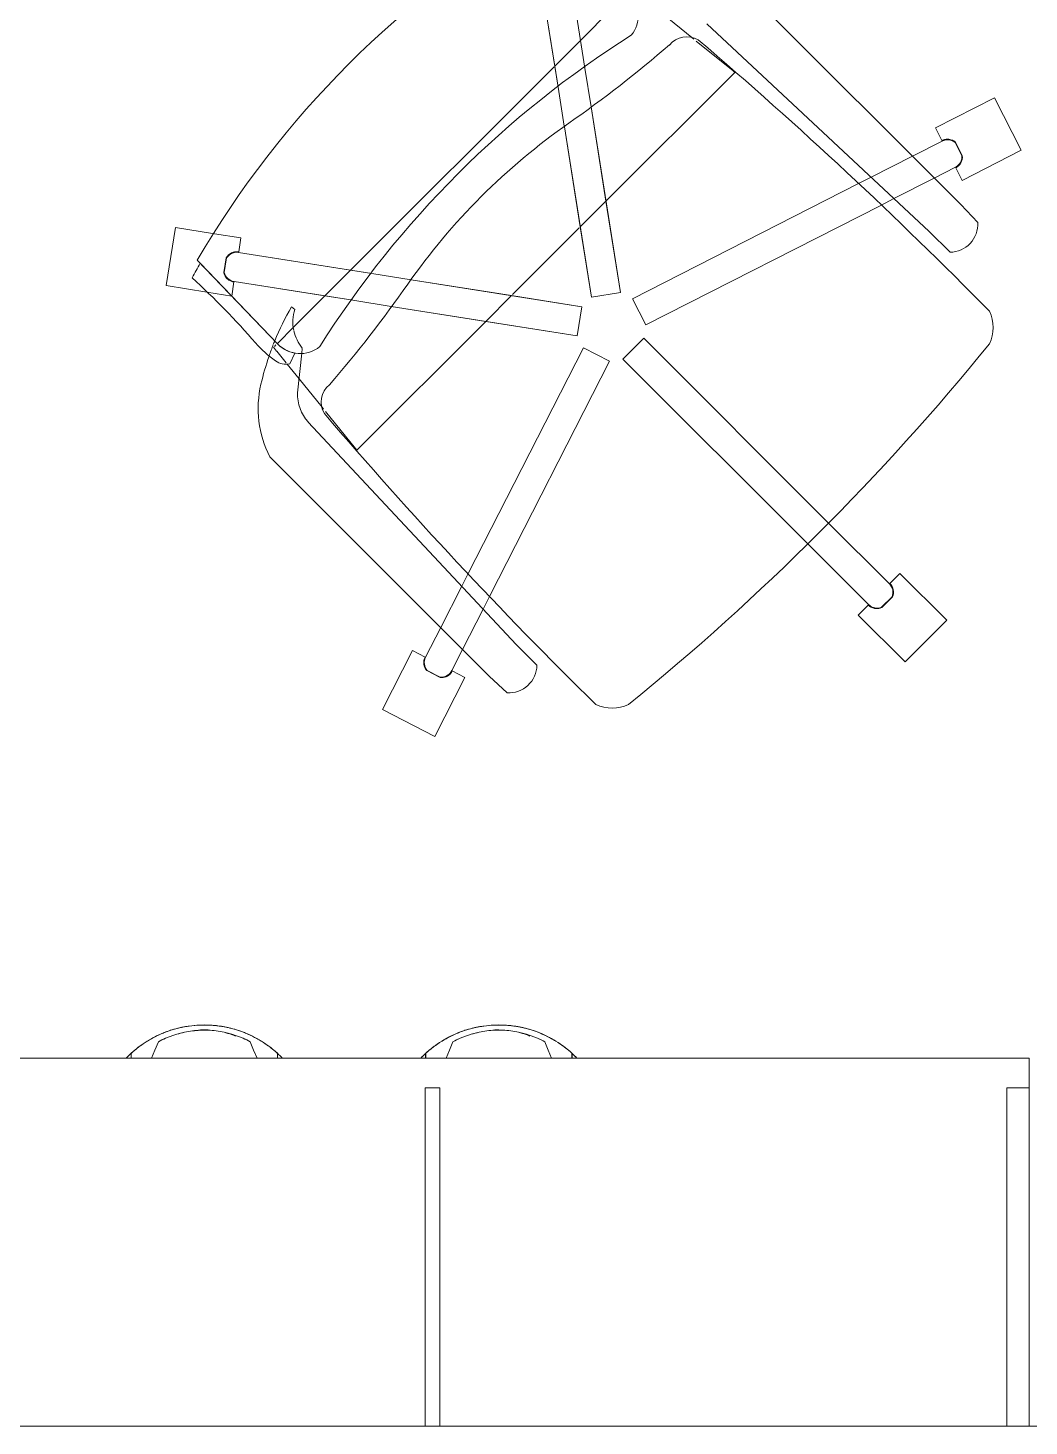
# Model space of a CAD drawing. Header units: inches. Extents: x 385 to 2249, y -1773 to -36.
# Drawn here: x 434.65 to 468.64, y -693.27 to -645.78 of the extents above; entities that cross this region are included whole.
import ezdxf

# ---------------------------------------------------------------- set-up
doc = ezdxf.new("R2010")
doc.units = ezdxf.units.IN
doc.header["$MEASUREMENT"] = 0
for name, color, linetype, lineweight in [('I-FURN', 30, 'Continuous', 9), ('I-FURN-PNLS', 30, 'Continuous', 9), ('I-WALL', 2, 'Continuous', 13)]:
    doc.layers.add(name, color=color, linetype=linetype, lineweight=lineweight)

# ---------------------------------------------------------------- blocks, each defined once
blk = doc.blocks.new('Zira Wksta 11 - Type 2-V12-Level 7 POWER _ SIGNAL')
at = {"layer": 'I-FURN'}
for p, q in [((-48.625, -37.173), (-46.843, -36.265)), ((-48.625, -37.173), (-46.843, -36.265)), ((-46.843, -36.265), (-45.821, -38.27)), ((-46.843, -36.265), (-45.821, -38.27)), ((-47.603, -39.178), (-48.625, -37.173)), ((-47.603, -39.178), (-48.625, -37.173)), ((-44.998, -38.312), (-44.387, -37.742)), ((-52.451, -45.765), (-44.998, -38.312)), ((-46.658, -38.264), (-47.116, -38.498)), ((-46.658, -38.264), (-47.116, -38.498)), ((-47.105, -38.504), (-46.66, -38.277)), ((-47.105, -38.504), (-46.66, -38.277)), ((-45.821, -38.27), (-46.252, -38.49)), ((-45.821, -38.27), (-46.252, -38.49)), ((-46.267, -38.497), (-45.901, -39.215)), ((-46.267, -38.497), (-45.901, -39.215)), ((-43.38, -38.682), (-44.087, -39.389)), ((-32.47, -40.385), (-30.879, -38.794)), ((-32.47, -40.385), (-30.879, -38.794)), ((-30.879, -38.794), (-29.465, -40.208)), ((-30.879, -38.794), (-29.465, -40.208)), ((-44.087, -39.389), (-51.143, -46.943)), ((-47.173, -38.959), (-47.603, -39.178)), ((-47.173, -38.959), (-47.603, -39.178)), ((-46.645, -39.959), (-47.158, -38.951)), ((-46.645, -39.959), (-47.158, -38.951)), ((-45.901, -39.215), (-45.204, -40.584)), ((-45.901, -39.215), (-45.204, -40.584)), ((-45.93, -41.361), (-46.645, -39.959)), ((-45.93, -41.361), (-46.645, -39.959)), ((-29.465, -40.208), (-31.056, -41.799)), ((-29.465, -40.208), (-31.056, -41.799)), ((-45.204, -40.584), (-44.974, -41.035)), ((-45.204, -40.584), (-44.974, -41.035)), ((-34.216, -42.838), (-32.117, -40.738)), ((-34.216, -42.838), (-32.117, -40.738)), ((-32.129, -40.726), (-32.47, -40.385)), ((-32.129, -40.726), (-32.47, -40.385)), ((-31.675, -40.65), (-31.321, -41.004)), ((-31.675, -40.65), (-31.321, -41.004)), ((-31.309, -41.001), (-31.673, -40.638)), ((-31.309, -41.001), (-31.673, -40.638)), ((-44.974, -41.035), (-40.911, -49.009)), ((-44.974, -41.035), (-40.911, -49.009)), ((-45.711, -41.792), (-45.93, -41.361)), ((-45.711, -41.792), (-45.93, -41.361)), ((-41.802, -49.463), (-45.711, -41.792)), ((-41.802, -49.463), (-45.711, -41.792)), ((-31.41, -41.445), (-33.509, -43.545)), ((-31.41, -41.445), (-33.509, -43.545)), ((-31.056, -41.799), (-31.398, -41.457)), ((-31.056, -41.799), (-31.398, -41.457)), ((-40.459, -49.081), (-34.216, -42.838)), ((-40.459, -49.081), (-34.216, -42.838)), ((-33.509, -43.545), (-39.752, -49.788)), ((-33.509, -43.545), (-39.752, -49.788)), ((-50.553, -47.299), (-49.539, -46.046)), ((-49.539, -46.046), (-49.491, -45.987)), ((-49.488, -45.99), (-45.116, -50.363)), ((-51.454, -48.412), (-50.671, -47.444)), ((-50.671, -47.444), (-50.623, -47.384)), ((-40.911, -49.009), (-41.802, -49.463)), ((-40.911, -49.009), (-41.802, -49.463)), ((-39.752, -49.788), (-40.459, -49.081)), ((-39.752, -49.788), (-40.459, -49.081)), ((-50.579, -51.228), (-51.645, -50.162)), ((-48.322, -50.87), (-42.009, -49.871)), ((-45.116, -50.363), (-42.009, -49.871)), ((-42.009, -49.871), (-41.853, -50.858)), ((-42.009, -49.871), (-41.853, -50.858)), ((-40.134, -51.13), (-39.68, -50.239)), ((-40.134, -51.13), (-39.68, -50.239)), ((-39.68, -50.239), (-31.707, -54.302)), ((-39.68, -50.239), (-31.707, -54.302)), ((-48.322, -50.87), (-45.116, -50.363)), ((-45.116, -50.363), (-44.241, -51.237)), ((-53.662, -51.716), (-49.632, -51.078)), ((-53.662, -51.716), (-50.579, -51.228)), ((-50.579, -51.228), (-49.632, -51.078)), ((-49.705, -52.102), (-50.579, -51.228)), ((-49.632, -51.078), (-48.322, -50.87)), ((-49.632, -51.078), (-48.322, -50.87)), ((-41.853, -50.858), (-47.646, -51.776)), ((-44.241, -51.237), (-47.646, -51.776)), ((-41.853, -50.858), (-44.241, -51.237)), ((-44.205, -51.273), (-41.945, -53.534)), ((-42.447, -56.975), (-41.53, -51.182)), ((-41.908, -53.57), (-41.53, -51.182)), ((-41.53, -51.182), (-40.542, -51.338)), ((-41.53, -51.182), (-40.542, -51.338)), ((-32.463, -55.039), (-40.134, -51.13)), ((-32.463, -55.039), (-40.134, -51.13)), ((-40.542, -51.338), (-41.542, -57.651)), ((-40.542, -51.338), (-41.034, -54.444)), ((-16.173, -51.52), (-16, -51.52)), ((-16, -51.513), (-16.167, -51.513)), ((-16, -51.396), (-16, -51.343)), ((-16, -51.343), (-16, -51.355)), ((-16, -51.355), (-16, -51.386)), ((-16, -51.386), (-16, -51.488)), ((-16, -51.441), (-16, -51.396)), ((-16, -51.488), (-16, -51.441)), ((-16, -51.52), (-16, -51.488)), ((-16, -51.488), (-16, -51.513)), ((-16, -51.52), (-16, -52.209)), ((-16, -51.861), (-16, -51.52)), ((-48.985, -51.988), (-53.505, -52.704)), ((-49.705, -52.102), (-53.505, -52.704)), ((-48.985, -51.988), (-49.705, -52.102)), ((-42.773, -59.034), (-49.682, -52.125)), ((-47.666, -51.779), (-48.985, -51.988)), ((-47.666, -51.779), (-48.985, -51.988)), ((-16.281, -52.325), (-16, -52.209)), ((-16, -52.209), (-16, -51.864)), ((-30.06, -53.416), (-29.353, -52.709)), ((-16.561, -52.441), (-16.281, -52.325)), ((-42.447, -56.975), (-41.908, -53.57)), ((-41.908, -53.57), (-41.034, -54.444)), ((-37.614, -60.472), (-30.06, -53.416)), ((-28.414, -53.716), (-28.984, -54.327)), ((-41.034, -54.444), (-41.542, -57.651)), ((-41.034, -54.444), (-36.661, -58.817)), ((-28.984, -54.327), (-36.436, -61.78)), ((-31.707, -54.302), (-31.255, -54.532)), ((-31.707, -54.302), (-31.255, -54.532)), ((-31.255, -54.532), (-29.886, -55.23)), ((-31.255, -54.532), (-29.886, -55.23)), ((-32.033, -55.259), (-32.463, -55.039)), ((-32.033, -55.259), (-32.463, -55.039)), ((-30.63, -55.973), (-32.033, -55.259)), ((-30.63, -55.973), (-32.033, -55.259)), ((-29.886, -55.23), (-29.168, -55.596)), ((-29.886, -55.23), (-29.168, -55.596)), ((-29.161, -55.58), (-28.941, -55.15)), ((-29.161, -55.58), (-28.941, -55.15)), ((-28.941, -55.15), (-26.937, -56.172)), ((-28.941, -55.15), (-26.937, -56.172)), ((-16.281, -55.675), (-16.561, -55.559)), ((-29.622, -56.487), (-30.63, -55.973)), ((-29.622, -56.487), (-30.63, -55.973)), ((-28.948, -55.989), (-29.175, -56.434)), ((-28.948, -55.989), (-29.175, -56.434)), ((-29.169, -56.445), (-28.936, -55.987)), ((-29.169, -56.445), (-28.936, -55.987)), ((-16, -55.791), (-16.281, -55.675)), ((-16, -56.136), (-16, -55.791)), ((-16, -55.791), (-16, -56.48)), ((-29.849, -56.932), (-29.63, -56.502)), ((-29.849, -56.932), (-29.63, -56.502)), ((-26.937, -56.172), (-27.845, -57.954)), ((-26.937, -56.172), (-27.845, -57.954)), ((-16, -56.48), (-16.173, -56.48)), ((-16.167, -56.487), (-16, -56.487)), ((-16, -56.48), (-16, -56.139)), ((-16, -56.512), (-16, -56.48)), ((-16, -56.487), (-16, -56.512)), ((-16, -56.512), (-16, -56.548)), ((-16, -56.604), (-16, -56.512)), ((-42.659, -58.313), (-42.447, -56.975)), ((-42.659, -58.313), (-42.447, -56.975)), ((-27.845, -57.954), (-29.849, -56.932)), ((-27.845, -57.954), (-29.849, -56.932)), ((-16, -56.548), (-16, -56.614)), ((-16, -56.657), (-16, -56.604)), ((-16, -56.614), (-16, -56.657)), ((-41.542, -57.651), (-41.749, -58.961)), ((-41.542, -57.651), (-41.749, -58.961)), ((-43.375, -62.834), (-42.659, -58.313)), ((-42.773, -59.034), (-42.659, -58.313)), ((-36.717, -58.867), (-37.97, -59.882)), ((-36.658, -58.82), (-36.717, -58.867)), ((-43.375, -62.834), (-42.773, -59.034)), ((-41.899, -59.908), (-42.773, -59.034)), ((-41.749, -58.961), (-42.387, -62.991)), ((-41.749, -58.961), (-41.899, -59.908)), ((-41.899, -59.908), (-42.387, -62.991)), ((-40.833, -60.974), (-41.899, -59.908)), ((-38.115, -59.999), (-39.083, -60.783)), ((-38.056, -59.951), (-38.115, -59.999)), ((-40.107, -60.675), (-39.949, -60.691)), ((-39.949, -60.691), (-38.6, -60.834)), ((-39.083, -60.783), (-39.584, -61.189)), ((-41.523, -61.043), (-41.441, -60.927)), ((-40.298, -61.509), (-40.833, -60.974)), ((-39.62, -61.218), (-40.016, -61.539)), ((-39.956, -60.931), (-39.594, -61.099)), ((-40.263, -61.504), (-43.113, -64.239)), ((-43.006, -64.136), (-40.263, -61.504)), ((-40.185, -61.622), (-40.237, -61.57)), ((-40.024, -61.545), (-40.155, -61.652)), ((-16.173, -61.52), (-16, -61.52)), ((-16.173, -61.52), (-16, -61.52)), ((-16, -61.513), (-16.167, -61.513)), ((-16, -61.513), (-16.167, -61.513)), ((-16, -61.396), (-16, -61.343)), ((-16, -61.343), (-16, -61.355)), ((-16, -61.348), (-16, -61.343)), ((-16, -61.343), (-16, -61.346)), ((-16, -61.346), (-16, -61.355)), ((-16, -61.396), (-16, -61.348)), ((-16, -61.355), (-16, -61.369)), ((-16, -61.355), (-16, -61.369)), ((-16, -61.369), (-16, -61.386)), ((-16, -61.369), (-16, -61.386)), ((-16, -61.386), (-16, -61.488)), ((-16, -61.386), (-16, -61.452)), ((-16, -61.488), (-16, -61.396)), ((-16, -61.488), (-16, -61.396)), ((-16, -61.452), (-16, -61.488)), ((-16, -61.52), (-16, -61.488)), ((-16, -61.488), (-16, -61.513)), ((-16, -61.52), (-16, -61.488)), ((-16, -61.488), (-16, -61.513)), ((-16, -61.52), (-16, -62.209)), ((-16, -61.861), (-16, -61.52)), ((-16, -61.52), (-16, -62.209)), ((-16, -61.861), (-16, -61.52)), ((-16, -62.209), (-16.281, -62.325)), ((-16.281, -62.325), (-16, -62.209)), ((-16.281, -62.325), (-16, -62.209)), ((-16, -62.209), (-16, -61.864)), ((-16, -62.209), (-16, -61.864)), ((-16.281, -62.325), (-16.561, -62.441)), ((-16.561, -62.441), (-16.281, -62.325)), ((-16.561, -62.441), (-16.281, -62.325)), ((-44.011, -63.651), (-43.869, -62.756)), ((-44.011, -63.651), (-43.869, -62.756)), ((-43.869, -62.756), (-43.392, -62.832)), ((-43.869, -62.756), (-43.392, -62.832)), ((-42.371, -62.993), (-41.894, -63.069)), ((-42.371, -62.993), (-41.894, -63.069)), ((-41.894, -63.069), (-42.027, -63.913)), ((-41.894, -63.069), (-42.027, -63.913)), ((-43.195, -63.253), (-42.688, -63.333)), ((-43.195, -63.253), (-42.688, -63.333)), ((-42.693, -63.322), (-43.187, -63.244)), ((-42.693, -63.322), (-43.187, -63.244)), ((-44.221, -64.978), (-44.011, -63.651)), ((-44.221, -64.978), (-44.011, -63.651)), ((-42.027, -63.913), (-42.246, -65.291)), ((-42.027, -63.913), (-42.246, -65.291)), ((-42.246, -65.291), (-44.221, -64.978)), ((-42.246, -65.291), (-44.221, -64.978)), ((-16.281, -65.675), (-16.561, -65.559)), ((-16.561, -65.559), (-16.281, -65.675)), ((-16.281, -65.675), (-16.561, -65.559)), ((-16, -65.791), (-16.281, -65.675)), ((-16.281, -65.675), (-16, -65.791)), ((-16, -65.791), (-16.281, -65.675)), ((-16, -66.136), (-16, -65.791)), ((-16, -65.791), (-16, -66.48)), ((-16, -66.136), (-16, -65.791)), ((-16, -65.791), (-16, -66.48)), ((-16, -66.48), (-16.173, -66.48)), ((-16, -66.48), (-16.173, -66.48)), ((-16.167, -66.487), (-16, -66.487)), ((-16.167, -66.487), (-16, -66.487)), ((-16, -66.48), (-16, -66.139)), ((-16, -66.48), (-16, -66.139)), ((-16, -66.512), (-16, -66.48)), ((-16, -66.512), (-16, -66.48)), ((-16, -66.487), (-16, -66.512)), ((-16, -66.487), (-16, -66.512)), ((-16, -66.512), (-16, -66.548)), ((-16, -66.559), (-16, -66.512)), ((-16, -66.512), (-16, -66.614)), ((-16, -66.604), (-16, -66.512)), ((-16, -66.548), (-16, -66.614)), ((-16, -66.604), (-16, -66.559)), ((-16, -66.624), (-16, -66.604)), ((-16, -66.652), (-16, -66.604)), ((-16, -66.614), (-16, -66.654)), ((-16, -66.614), (-16, -66.645)), ((-16, -66.641), (-16, -66.624)), ((-16, -66.657), (-16, -66.641)), ((-16, -66.645), (-16, -66.657)), ((-16, -66.657), (-16, -66.652)), ((-16, -66.654), (-16, -66.657))]:
    blk.add_line(p, q, dxfattribs=at)
at = {"layer": 'I-FURN', "flags": 128}
for points in [[(-16, -52.209), (-16.281, -52.325), (-16.561, -52.441)], [(-16.561, -55.559), (-16.281, -55.675), (-16, -55.791)], [(-16, -62.209), (-16.281, -62.325), (-16.561, -62.441)], [(-16.561, -65.559), (-16.281, -65.675), (-16, -65.791)]]:
    blk.add_lwpolyline(points, dxfattribs=at)
at = {"layer": 'I-FURN'}
for centre, radius, start, end in [((66.18, -146.888), 153.519, 134.47495, 139.52132), ((-40.821, -38.534), 1.314, 65.0433, 114.9567), ((-93.906, -103.234), 84.963, 39.14745, 50.85255), ((-44.335, -38.697), 0.956, 0.8901, 93.1099), ((-46.629, -38.682), 0.406, 40.476, 94.3801), ((-46.629, -38.682), 0.406, 27, 94.3801), ((-46.617, -38.669), 0.407, 81.9009, 95.8349), ((-46.617, -38.669), 0.407, 26.1651, 95.8349), ((-46.617, -38.669), 0.407, 67.967, 81.9009), ((-46.617, -38.669), 0.407, 40.0991, 67.967), ((-46.629, -38.682), 0.406, 27, 40.476), ((-46.617, -38.669), 0.407, 26.1651, 40.0991), ((-46.813, -38.769), 0.407, 138.1651, 179.967), ((-46.813, -38.769), 0.407, 138.1651, 207.8349), ((-46.813, -38.769), 0.407, 179.967, 193.9009), ((-46.813, -38.769), 0.407, 193.9009, 207.8349), ((-46.796, -38.767), 0.406, 139.6199, 207), ((-46.796, -38.767), 0.406, 153.0959, 193.524), ((-46.796, -38.767), 0.406, 193.524, 207), ((-46.796, -38.767), 0.406, 139.6199, 153.0959), ((-31.837, -41.01), 0.407, 66.1651, 135.8349), ((-31.837, -41.01), 0.407, 121.9009, 135.8349), ((-31.829, -41.026), 0.406, 67.6199, 135), ((-31.829, -41.026), 0.406, 121.524, 135), ((-31.837, -41.01), 0.407, 94.033, 121.9009), ((-31.829, -41.026), 0.406, 81.0959, 121.524), ((-31.837, -41.01), 0.407, 66.1651, 94.033), ((-31.829, -41.026), 0.406, 67.6199, 81.0959), ((-31.697, -41.158), 0.406, 315, 22.3801), ((-31.697, -41.158), 0.406, 315, 8.9041), ((-31.681, -41.166), 0.407, 314.1651, 23.8349), ((-31.681, -41.166), 0.407, 314.1651, 355.967), ((-31.697, -41.158), 0.406, 8.9041, 22.3801), ((-31.681, -41.166), 0.407, 355.967, 23.8349), ((-49.938, -47.619), 0.763, 149.2338, 230.7662), ((-82.867, -76.187), 42.842, 34.9767, 40.7699), ((-51.415, -50.322), 1.054, 50.9554, 136.1786), ((-22.132, -31.461), 33.832, 212.2285, 237.7715), ((-29.206, -50.15), 1.314, 335.0433, 24.9567), ((-137.559, 56.851), 153.519, 310.47868, 315.52505), ((-29.577, -38.906), 22.194, 214.9767, 235.0233), ((-13.447, -54), 3.685, 137.0289, 137.7029), ((-13.447, -54), 3.685, 137.0385, 137.567), ((-26.518, -35.848), 32.885, 210.304, 239.6925), ((-29.368, -53.664), 0.956, 356.8901, 89.1099), ((-29.353, -55.958), 0.406, 49.524, 63), ((-29.353, -55.958), 0.406, 355.6199, 63), ((-29.34, -55.946), 0.407, 8.0991, 63.8349), ((-29.34, -55.946), 0.407, 354.1651, 63.8349), ((-29.353, -55.958), 0.406, 36.0479, 49.524), ((-29.353, -55.958), 0.406, 355.6199, 36.0479), ((-29.34, -55.946), 0.407, 354.1651, 8.0991), ((-29.44, -56.142), 0.407, 242.1651, 311.8349), ((-29.44, -56.142), 0.407, 242.1651, 256.0991), ((-29.438, -56.125), 0.406, 243, 310.3801), ((-29.438, -56.125), 0.406, 243, 296.9041), ((-29.44, -56.142), 0.407, 256.0991, 311.8349), ((-29.438, -56.125), 0.406, 296.9041, 310.3801), ((-13.447, -54), 3.685, 222.2971, 222.9711), ((-13.447, -54), 3.685, 222.433, 222.9615), ((-66.858, -92.195), 42.842, 49.2301, 55.0233), ((-38.291, -59.267), 0.763, 219.2338, 300.7662), ((-40.993, -60.744), 1.054, 313.8214, 39.0446), ((-41.015, -59.612), 1.382, 282.5752, 309.9122), ((-38.549, -59.45), 1.385, 267.8922, 312.1987), ((-36.726, -52.713), 9.612, 240.0666, 247.7369), ((-41.015, -59.612), 1.382, 252.0503, 281.9247), ((-40.993, -60.744), 1.054, 313.8214, 349.7998), ((-40.193, -61.232), 0.613, 324.9064, 12.4573), ((-36.726, -52.713), 9.612, 247.927, 248.3607), ((-42.751, -59.434), 3.739, 310.9857, 324.9064), ((-36.726, -52.713), 9.612, 248.5094, 251.0036), ((-13.447, -64), 3.685, 137.0289, 137.7029), ((-13.447, -64), 3.685, 137.0289, 137.7029), ((-13.447, -64), 3.685, 137.0385, 137.567), ((-13.447, -64), 3.685, 137.0385, 137.567), ((-36.726, -52.713), 9.612, 251.0036, 256.9522), ((-38.076, -58.537), 3.634, 256.9522, 296.8211), ((-22.46, -82.788), 27.198, 130.9857, 137.5118), ((-42.991, -62.901), 0.407, 170.1651, 239.8349), ((-42.991, -62.901), 0.407, 170.1651, 184.0991), ((-42.991, -62.901), 0.407, 184.0991, 239.8349), ((-42.974, -62.898), 0.406, 171, 211.4281), ((-42.974, -62.898), 0.406, 171, 184.476), ((-42.974, -62.898), 0.406, 184.476, 238.3801), ((-42.974, -62.898), 0.406, 211.4281, 238.3801), ((-42.789, -62.927), 0.406, 283.6199, 351), ((-42.789, -62.927), 0.406, 283.6199, 351), ((-42.773, -62.936), 0.407, 282.1651, 351.8349), ((-42.773, -62.936), 0.407, 323.967, 337.9009), ((-42.773, -62.936), 0.407, 337.9009, 351.8349), ((-42.773, -62.936), 0.407, 282.1651, 323.967), ((-26.211, -35.537), 33.165, 239.5766, 240.5522), ((-13.447, -64), 3.685, 222.2971, 222.9711), ((-13.447, -64), 3.685, 222.2971, 222.9711), ((-13.447, -64), 3.685, 222.433, 222.9615), ((-13.447, -64), 3.685, 222.433, 222.9615)]:
    blk.add_arc(centre, radius, start, end, dxfattribs=at)
for points, knots in [([(-16.173, -56.48), (-16.325, -56.313), (-16.599, -55.95), (-16.903, -55.339), (-17.09, -54.681), (-17.174, -53.773), (-17.004, -52.864), (-16.598, -52.05), (-16.325, -51.687), (-16.173, -51.52)], [0, 0, 0, 0, 0.125, 0.25, 0.375, 0.5, 0.75, 0.875, 1, 1, 1, 1]), ([(-16, -51.343), (-16.001, -51.343), (-16.002, -51.344), (-16.004, -51.347), (-16.007, -51.349), (-16.009, -51.351), (-16.012, -51.355), (-16.016, -51.358), (-16.019, -51.361), (-16.023, -51.365), (-16.027, -51.369), (-16.032, -51.373), (-16.041, -51.382), (-16.048, -51.39), (-16.055, -51.396)], [0, 0, 0, 0, 0.125, 0.1875, 0.25, 0.3125, 0.375, 0.4375, 0.5, 0.5625, 0.625, 0.6875, 0.75, 1, 1, 1, 1]), ([(-16.045, -51.386), (-16.039, -51.381), (-16.031, -51.373), (-16.021, -51.363), (-16.016, -51.358), (-16.012, -51.354), (-16.009, -51.351), (-16.007, -51.349), (-16.004, -51.347), (-16.003, -51.345), (-16.001, -51.344), (-16, -51.343), (-16, -51.343)], [0, 0, 0, 0, 0.25, 0.375, 0.5, 0.5625, 0.625, 0.6875, 0.75, 0.8125, 0.875, 1, 1, 1, 1]), ([(-16.672, -52.217), (-16.727, -52.317), (-16.79, -52.445), (-16.846, -52.576), (-16.856, -52.602)], [0.15929421, 0.15929421, 0.15929421, 0.15929421, 0.22222222, 0.23760808, 0.23760808, 0.23760808, 0.23760808]), ([(-16.945, -52.84), (-16.973, -52.925), (-17.009, -53.051), (-17.04, -53.179), (-17.049, -53.22)], [0.28408999, 0.28408999, 0.28408999, 0.28408999, 0.33333333, 0.35626869, 0.35626869, 0.35626869, 0.35626869]), ([(-17.096, -53.482), (-17.106, -53.554), (-17.12, -53.681), (-17.127, -53.808), (-17.128, -53.864)], [0.40506916, 0.40506916, 0.40506916, 0.40506916, 0.44444444, 0.47528072, 0.47528072, 0.47528072, 0.47528072]), ([(-17.049, -54.78), (-17.04, -54.821), (-17.009, -54.948), (-16.976, -55.077), (-16.951, -55.163)], [0.6437238, 0.6437238, 0.6437238, 0.6437238, 0.66666667, 0.71588521, 0.71588521, 0.71588521, 0.71588521]), ([(-16.857, -55.398), (-16.808, -55.517), (-16.751, -55.649), (-16.678, -55.77), (-16.671, -55.782)], [0.76237976, 0.76237976, 0.76237976, 0.76237976, 0.83333333, 0.84063549, 0.84063549, 0.84063549, 0.84063549]), ([(-16.055, -56.604), (-16.048, -56.61), (-16.039, -56.619), (-16.029, -56.629), (-16.023, -56.635), (-16.019, -56.639), (-16.016, -56.642), (-16.012, -56.645), (-16.009, -56.649), (-16.007, -56.651), (-16.004, -56.653), (-16.002, -56.656), (-16.001, -56.657), (-16, -56.657)], [0, 0, 0, 0, 0.25, 0.375, 0.4375, 0.5, 0.5625, 0.625, 0.6875, 0.75, 0.8125, 0.875, 1, 1, 1, 1]), ([(-16, -56.657), (-16, -56.657), (-16.001, -56.656), (-16.003, -56.655), (-16.004, -56.653), (-16.007, -56.651), (-16.009, -56.649), (-16.012, -56.646), (-16.015, -56.643), (-16.018, -56.64), (-16.021, -56.637), (-16.025, -56.633), (-16.032, -56.626), (-16.039, -56.619), (-16.045, -56.614)], [0, 0, 0, 0, 0.125, 0.1875, 0.25, 0.3125, 0.375, 0.4375, 0.5, 0.5625, 0.625, 0.6875, 0.75, 1, 1, 1, 1]), ([(-16.173, -66.48), (-16.325, -66.313), (-16.599, -65.95), (-16.903, -65.339), (-17.09, -64.681), (-17.174, -63.773), (-17.004, -62.864), (-16.598, -62.05), (-16.325, -61.687), (-16.173, -61.52)], [0, 0, 0, 0, 0.125, 0.25, 0.375, 0.5, 0.75, 0.875, 1, 1, 1, 1]), ([(-16.173, -66.48), (-16.325, -66.313), (-16.599, -65.95), (-16.903, -65.339), (-17.09, -64.681), (-17.174, -63.773), (-17.004, -62.864), (-16.598, -62.05), (-16.325, -61.687), (-16.173, -61.52)], [0, 0, 0, 0, 0.125, 0.25, 0.375, 0.5, 0.75, 0.875, 1, 1, 1, 1]), ([(-16, -61.343), (-16.001, -61.343), (-16.002, -61.344), (-16.004, -61.347), (-16.007, -61.349), (-16.009, -61.351), (-16.012, -61.355), (-16.016, -61.358), (-16.019, -61.361), (-16.023, -61.365), (-16.027, -61.369), (-16.032, -61.373), (-16.041, -61.382), (-16.048, -61.39), (-16.055, -61.396)], [0, 0, 0, 0, 0.125, 0.1875, 0.25, 0.3125, 0.375, 0.4375, 0.5, 0.5625, 0.625, 0.6875, 0.75, 1, 1, 1, 1]), ([(-16, -61.343), (-16.001, -61.343), (-16.002, -61.344), (-16.004, -61.347), (-16.007, -61.349), (-16.009, -61.351), (-16.012, -61.355), (-16.016, -61.358), (-16.019, -61.361), (-16.023, -61.365), (-16.027, -61.369), (-16.032, -61.373), (-16.041, -61.382), (-16.048, -61.39), (-16.055, -61.396)], [0, 0, 0, 0, 0.125, 0.1875, 0.25, 0.3125, 0.375, 0.4375, 0.5, 0.5625, 0.625, 0.6875, 0.75, 1, 1, 1, 1]), ([(-16.045, -61.386), (-16.039, -61.381), (-16.031, -61.373), (-16.021, -61.363), (-16.016, -61.358), (-16.012, -61.354), (-16.009, -61.351), (-16.007, -61.349), (-16.004, -61.347), (-16.003, -61.345), (-16.001, -61.344), (-16, -61.343), (-16, -61.343)], [0, 0, 0, 0, 0.25, 0.375, 0.5, 0.5625, 0.625, 0.6875, 0.75, 0.8125, 0.875, 1, 1, 1, 1]), ([(-16.045, -61.386), (-16.039, -61.381), (-16.031, -61.373), (-16.021, -61.363), (-16.016, -61.358), (-16.012, -61.354), (-16.009, -61.351), (-16.007, -61.349), (-16.004, -61.347), (-16.003, -61.345), (-16.001, -61.344), (-16, -61.343), (-16, -61.343)], [0, 0, 0, 0, 0.25, 0.375, 0.5, 0.5625, 0.625, 0.6875, 0.75, 0.8125, 0.875, 1, 1, 1, 1]), ([(-16.672, -62.217), (-16.727, -62.317), (-16.79, -62.445), (-16.846, -62.576), (-16.856, -62.602)], [0.15929421, 0.15929421, 0.15929421, 0.15929421, 0.22222222, 0.23760808, 0.23760808, 0.23760808, 0.23760808]), ([(-16.672, -62.217), (-16.727, -62.317), (-16.79, -62.445), (-16.846, -62.576), (-16.856, -62.602)], [0.15929421, 0.15929421, 0.15929421, 0.15929421, 0.22222222, 0.23760808, 0.23760808, 0.23760808, 0.23760808]), ([(-16.945, -62.84), (-16.973, -62.925), (-17.009, -63.051), (-17.04, -63.179), (-17.049, -63.22)], [0.28408999, 0.28408999, 0.28408999, 0.28408999, 0.33333333, 0.35626869, 0.35626869, 0.35626869, 0.35626869]), ([(-16.945, -62.84), (-16.973, -62.925), (-17.009, -63.051), (-17.04, -63.179), (-17.049, -63.22)], [0.28408999, 0.28408999, 0.28408999, 0.28408999, 0.33333333, 0.35626869, 0.35626869, 0.35626869, 0.35626869]), ([(-17.096, -63.482), (-17.106, -63.554), (-17.12, -63.681), (-17.127, -63.808), (-17.128, -63.864)], [0.40506916, 0.40506916, 0.40506916, 0.40506916, 0.44444444, 0.47528072, 0.47528072, 0.47528072, 0.47528072]), ([(-17.096, -63.482), (-17.106, -63.554), (-17.12, -63.681), (-17.127, -63.808), (-17.128, -63.864)], [0.40506916, 0.40506916, 0.40506916, 0.40506916, 0.44444444, 0.47528072, 0.47528072, 0.47528072, 0.47528072]), ([(-16.955, -64), (-16.955, -64.181), (-16.91, -64.723), (-16.732, -65.242), (-16.561, -65.559)], [0.5, 0.5, 0.5, 0.5, 0.6666667, 1, 1, 1, 1]), ([(-17.049, -64.78), (-17.04, -64.821), (-17.009, -64.948), (-16.976, -65.077), (-16.951, -65.163)], [0.6437238, 0.6437238, 0.6437238, 0.6437238, 0.66666667, 0.71588521, 0.71588521, 0.71588521, 0.71588521]), ([(-17.049, -64.78), (-17.04, -64.821), (-17.009, -64.948), (-16.976, -65.077), (-16.951, -65.163)], [0.6437238, 0.6437238, 0.6437238, 0.6437238, 0.66666667, 0.71588521, 0.71588521, 0.71588521, 0.71588521]), ([(-16.857, -65.398), (-16.808, -65.517), (-16.751, -65.649), (-16.678, -65.77), (-16.671, -65.782)], [0.76237976, 0.76237976, 0.76237976, 0.76237976, 0.83333333, 0.84063549, 0.84063549, 0.84063549, 0.84063549]), ([(-16.857, -65.398), (-16.808, -65.517), (-16.751, -65.649), (-16.678, -65.77), (-16.671, -65.782)], [0.76237976, 0.76237976, 0.76237976, 0.76237976, 0.83333333, 0.84063549, 0.84063549, 0.84063549, 0.84063549]), ([(-16.055, -66.604), (-16.048, -66.61), (-16.039, -66.619), (-16.029, -66.629), (-16.023, -66.635), (-16.019, -66.639), (-16.016, -66.642), (-16.012, -66.645), (-16.009, -66.649), (-16.007, -66.651), (-16.004, -66.653), (-16.002, -66.656), (-16.001, -66.657), (-16, -66.657)], [0, 0, 0, 0, 0.25, 0.375, 0.4375, 0.5, 0.5625, 0.625, 0.6875, 0.75, 0.8125, 0.875, 1, 1, 1, 1]), ([(-16.055, -66.604), (-16.048, -66.61), (-16.039, -66.619), (-16.029, -66.629), (-16.023, -66.635), (-16.019, -66.639), (-16.016, -66.642), (-16.012, -66.645), (-16.009, -66.649), (-16.007, -66.651), (-16.004, -66.653), (-16.002, -66.656), (-16.001, -66.657), (-16, -66.657)], [0, 0, 0, 0, 0.25, 0.375, 0.4375, 0.5, 0.5625, 0.625, 0.6875, 0.75, 0.8125, 0.875, 1, 1, 1, 1]), ([(-16, -66.657), (-16, -66.657), (-16.001, -66.656), (-16.003, -66.655), (-16.004, -66.653), (-16.007, -66.651), (-16.009, -66.649), (-16.012, -66.646), (-16.015, -66.643), (-16.018, -66.64), (-16.021, -66.637), (-16.025, -66.633), (-16.032, -66.626), (-16.039, -66.619), (-16.045, -66.614)], [0, 0, 0, 0, 0.125, 0.1875, 0.25, 0.3125, 0.375, 0.4375, 0.5, 0.5625, 0.625, 0.6875, 0.75, 1, 1, 1, 1]), ([(-16, -66.657), (-16, -66.657), (-16.001, -66.656), (-16.003, -66.655), (-16.004, -66.653), (-16.007, -66.651), (-16.009, -66.649), (-16.012, -66.646), (-16.015, -66.643), (-16.018, -66.64), (-16.021, -66.637), (-16.025, -66.633), (-16.032, -66.626), (-16.039, -66.619), (-16.045, -66.614)], [0, 0, 0, 0, 0.125, 0.1875, 0.25, 0.3125, 0.375, 0.4375, 0.5, 0.5625, 0.625, 0.6875, 0.75, 1, 1, 1, 1])]:
    blk.add_open_spline(points, degree=3, knots=knots, dxfattribs=at)
for points in [[(-16.167, -51.513), (-16.303, -51.662), (-16.427, -51.822), (-16.537, -51.992)], [(-16.055, -51.396), (-16.069, -51.411), (-16.099, -51.441), (-16.129, -51.472), (-16.144, -51.488)], [(-16.143, -51.488), (-16.132, -51.476), (-16.11, -51.453), (-16.077, -51.418), (-16.055, -51.397), (-16.045, -51.386)], [(-16.586, -52.069), (-16.616, -52.118), (-16.644, -52.167), (-16.672, -52.217)], [(-16.561, -52.441), (-16.732, -52.759), (-16.969, -53.451), (-16.969, -54.55), (-16.732, -55.242), (-16.561, -55.559)], [(-16.894, -52.698), (-16.912, -52.745), (-16.929, -52.792), (-16.944, -52.84)], [(-16.856, -52.602), (-16.867, -52.627), (-16.877, -52.653), (-16.887, -52.679)], [(-16.778, -52.936), (-16.719, -52.766), (-16.647, -52.6), (-16.561, -52.441)], [(-16.91, -53.461), (-16.881, -53.283), (-16.822, -53.113), (-16.757, -52.945)], [(-17.075, -53.356), (-17.083, -53.398), (-17.09, -53.44), (-17.096, -53.483)], [(-17.049, -53.22), (-17.056, -53.256), (-17.064, -53.293), (-17.071, -53.329)], [(-16.955, -54), (-16.955, -53.819), (-16.949, -53.636), (-16.91, -53.461)], [(-17.129, -53.865), (-17.133, -53.955), (-17.132, -54.045), (-17.127, -54.134)], [(-17.129, -54.135), (-17.125, -54.263), (-17.111, -54.39), (-17.092, -54.516)], [(-16.91, -54.539), (-16.94, -54.361), (-16.965, -54.178), (-16.971, -53.996)], [(-17.095, -54.517), (-17.089, -54.56), (-17.082, -54.602), (-17.075, -54.644)], [(-16.778, -55.064), (-16.836, -54.893), (-16.875, -54.718), (-16.91, -54.539)], [(-17.07, -54.67), (-17.064, -54.707), (-17.056, -54.743), (-17.048, -54.78)], [(-16.561, -55.559), (-16.647, -55.4), (-16.719, -55.234), (-16.778, -55.064)], [(-16.945, -55.16), (-16.929, -55.208), (-16.913, -55.255), (-16.896, -55.303)], [(-16.887, -55.321), (-16.877, -55.347), (-16.867, -55.372), (-16.857, -55.398)], [(-16.672, -55.783), (-16.645, -55.833), (-16.614, -55.881), (-16.582, -55.928)], [(-16.537, -56.008), (-16.427, -56.178), (-16.303, -56.338), (-16.167, -56.487)], [(-16.144, -56.512), (-16.129, -56.528), (-16.099, -56.559), (-16.069, -56.589), (-16.055, -56.604)], [(-16.045, -56.614), (-16.055, -56.603), (-16.077, -56.582), (-16.11, -56.547), (-16.132, -56.524), (-16.143, -56.512)], [(-16.167, -61.513), (-16.303, -61.662), (-16.427, -61.822), (-16.537, -61.992)], [(-16.167, -61.513), (-16.303, -61.662), (-16.427, -61.822), (-16.537, -61.992)], [(-16.055, -61.396), (-16.069, -61.411), (-16.099, -61.441), (-16.129, -61.472), (-16.144, -61.488)], [(-16.055, -61.396), (-16.069, -61.411), (-16.099, -61.441), (-16.129, -61.472), (-16.144, -61.488)], [(-16.143, -61.488), (-16.132, -61.476), (-16.11, -61.453), (-16.077, -61.418), (-16.055, -61.397), (-16.045, -61.386)], [(-16.143, -61.488), (-16.132, -61.476), (-16.11, -61.453), (-16.077, -61.418), (-16.055, -61.397), (-16.045, -61.386)], [(-16.586, -62.069), (-16.616, -62.118), (-16.644, -62.167), (-16.672, -62.217)], [(-16.586, -62.069), (-16.616, -62.118), (-16.644, -62.167), (-16.672, -62.217)], [(-16.561, -62.441), (-16.732, -62.759), (-16.969, -63.451), (-16.969, -64.55), (-16.732, -65.242), (-16.561, -65.559)], [(-16.856, -62.602), (-16.867, -62.627), (-16.877, -62.653), (-16.887, -62.679)], [(-16.856, -62.602), (-16.867, -62.627), (-16.877, -62.653), (-16.887, -62.679)], [(-16.561, -62.441), (-16.647, -62.6), (-16.719, -62.766), (-16.778, -62.936)], [(-16.778, -62.936), (-16.719, -62.766), (-16.647, -62.6), (-16.561, -62.441)], [(-16.778, -62.936), (-16.719, -62.766), (-16.647, -62.6), (-16.561, -62.441)], [(-16.894, -62.698), (-16.912, -62.745), (-16.929, -62.792), (-16.944, -62.84)], [(-16.894, -62.698), (-16.912, -62.745), (-16.929, -62.792), (-16.944, -62.84)], [(-16.778, -62.936), (-16.836, -63.107), (-16.875, -63.282), (-16.91, -63.461)], [(-16.91, -63.461), (-16.881, -63.283), (-16.822, -63.113), (-16.757, -62.945)], [(-16.91, -63.461), (-16.881, -63.283), (-16.822, -63.113), (-16.757, -62.945)], [(-17.075, -63.356), (-17.083, -63.398), (-17.09, -63.44), (-17.096, -63.483)], [(-17.075, -63.356), (-17.083, -63.398), (-17.09, -63.44), (-17.096, -63.483)], [(-17.049, -63.22), (-17.056, -63.256), (-17.064, -63.293), (-17.071, -63.329)], [(-17.049, -63.22), (-17.056, -63.256), (-17.064, -63.293), (-17.071, -63.329)], [(-16.91, -63.461), (-16.94, -63.639), (-16.965, -63.822), (-16.971, -64.004)], [(-16.955, -64), (-16.955, -63.819), (-16.949, -63.636), (-16.91, -63.461)], [(-16.955, -64), (-16.955, -63.819), (-16.949, -63.636), (-16.91, -63.461)], [(-17.129, -63.865), (-17.133, -63.955), (-17.132, -64.045), (-17.127, -64.134)], [(-17.129, -63.865), (-17.133, -63.955), (-17.132, -64.045), (-17.127, -64.134)], [(-16.91, -64.539), (-16.94, -64.361), (-16.965, -64.178), (-16.971, -63.996)], [(-16.91, -64.539), (-16.94, -64.361), (-16.965, -64.178), (-16.971, -63.996)], [(-17.129, -64.135), (-17.125, -64.263), (-17.111, -64.39), (-17.092, -64.516)], [(-17.129, -64.135), (-17.125, -64.263), (-17.111, -64.39), (-17.092, -64.516)], [(-17.095, -64.517), (-17.089, -64.56), (-17.082, -64.602), (-17.075, -64.644)], [(-17.095, -64.517), (-17.089, -64.56), (-17.082, -64.602), (-17.075, -64.644)], [(-16.778, -65.064), (-16.836, -64.893), (-16.875, -64.718), (-16.91, -64.539)], [(-16.778, -65.064), (-16.836, -64.893), (-16.875, -64.718), (-16.91, -64.539)], [(-17.07, -64.67), (-17.064, -64.707), (-17.056, -64.743), (-17.048, -64.78)], [(-17.07, -64.67), (-17.064, -64.707), (-17.056, -64.743), (-17.048, -64.78)], [(-16.945, -65.16), (-16.929, -65.208), (-16.913, -65.255), (-16.896, -65.303)], [(-16.945, -65.16), (-16.929, -65.208), (-16.913, -65.255), (-16.896, -65.303)], [(-16.887, -65.321), (-16.877, -65.347), (-16.867, -65.372), (-16.857, -65.398)], [(-16.887, -65.321), (-16.877, -65.347), (-16.867, -65.372), (-16.857, -65.398)], [(-16.561, -65.559), (-16.647, -65.4), (-16.719, -65.234), (-16.778, -65.064)], [(-16.561, -65.559), (-16.647, -65.4), (-16.719, -65.234), (-16.778, -65.064)], [(-16.672, -65.783), (-16.645, -65.833), (-16.614, -65.881), (-16.582, -65.928)], [(-16.672, -65.783), (-16.645, -65.833), (-16.614, -65.881), (-16.582, -65.928)], [(-16.537, -66.008), (-16.427, -66.178), (-16.303, -66.338), (-16.167, -66.487)], [(-16.537, -66.008), (-16.427, -66.178), (-16.303, -66.338), (-16.167, -66.487)], [(-16.144, -66.512), (-16.129, -66.528), (-16.099, -66.559), (-16.069, -66.589), (-16.055, -66.604)], [(-16.144, -66.512), (-16.129, -66.528), (-16.099, -66.559), (-16.069, -66.589), (-16.055, -66.604)], [(-16.045, -66.614), (-16.055, -66.603), (-16.077, -66.582), (-16.11, -66.547), (-16.132, -66.524), (-16.143, -66.512)], [(-16.045, -66.614), (-16.055, -66.603), (-16.077, -66.582), (-16.11, -66.547), (-16.132, -66.524), (-16.143, -66.512)]]:
    blk.add_open_spline(points, degree=3, dxfattribs=at)
at = {"layer": 'I-FURN-PNLS'}
for p, q in [((-3.509, -36), (-16, -36)), ((-16, -36), (-16, -72)), ((-16, -36), (-16, -72)), ((-3.509, -36), (-16, -36)), ((-16, -36), (-3.509, -36)), ((-16, -72), (-16, -36)), ((-3.509, -36), (-15, -36)), ((-15, -36), (-15, -36.75)), ((-15, -36.75), (-15, -36)), ((-15, -36), (-3.509, -36)), ((-15, -36.75), (-3.509, -36.75)), ((-3.509, -36.75), (-15, -36.75)), ((-3.509, -56), (-15, -56)), ((-15, -56), (-15, -56.5)), ((-15, -56.5), (-15, -56)), ((-15, -56), (-3.509, -56)), ((-15, -56.5), (-3.509, -56.5)), ((-3.509, -56.5), (-15, -56.5))]:
    blk.add_line(p, q, dxfattribs=at)

msp = doc.modelspace()

# ---------------------------------------------------------------- linework, layer by layer
at = {"layer": 'I-WALL', "color": 8, "lineweight": 20}
msp.add_line((558.916, -693.269), (415.974, -693.269), dxfattribs=at)

# ---------------------------------------------------------------- block references
at = {"layer": 'I-FURN', "rotation": 269.9999999999999}
msp.add_blockref('Zira Wksta 11 - Type 2-V12-Level 7 POWER _ SIGNAL', (504.638, -696.778), dxfattribs=at)

doc.saveas('drawing.dxf')
